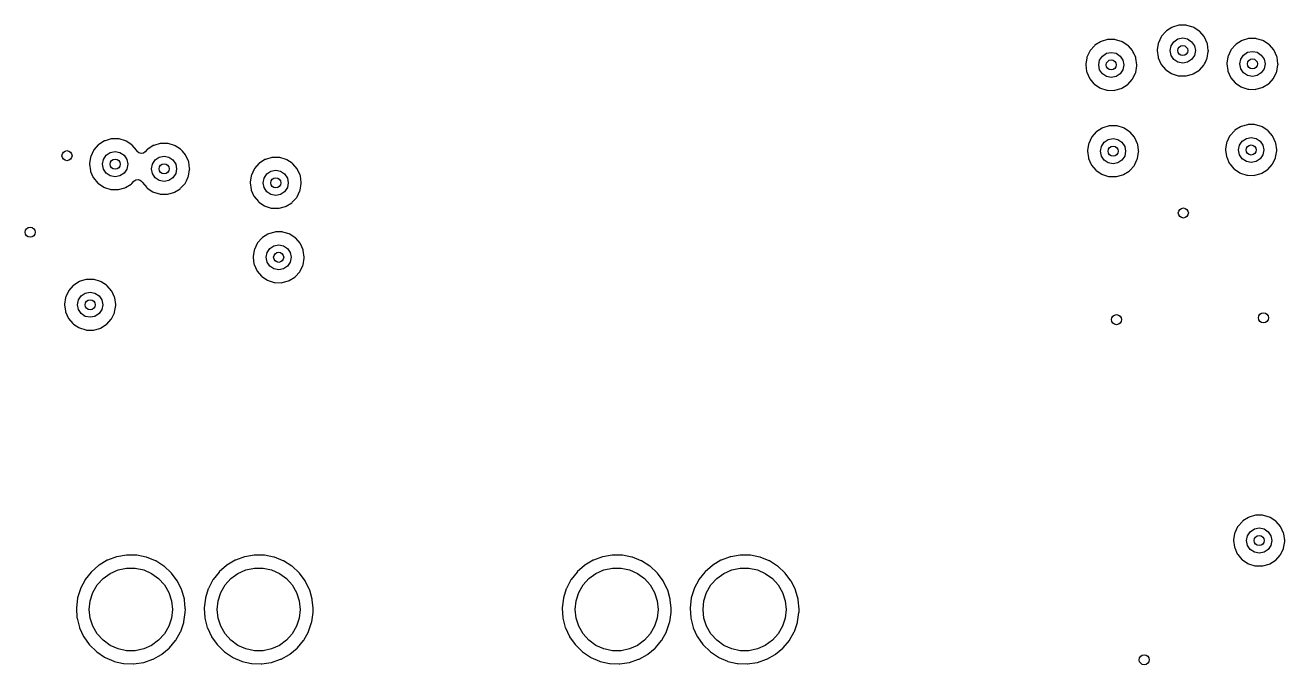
# Model space of a CAD drawing. Extents: x 0 to 4.25, y -4.33 to 0.
# Drawn here: x 1.918 to 2.903, y -3.226 to -2.726 of the extents above; entities that cross this region are included whole.
import ezdxf

# ---------------------------------------------------------------- set-up
doc = ezdxf.new("R2010")
doc.units = 0
doc.header["$MEASUREMENT"] = 0
doc.layers.add('BLACK', color=7, linetype='CONTINUOUS')

msp = doc.modelspace()

# ---------------------------------------------------------------- linework, layer by layer
at = {"layer": 'BLACK', "linetype": 'CONTINUOUS'}
for p, q in [((2.81505, -2.72766), (2.81072, -2.73039)), ((2.81556, -2.72743), (2.81505, -2.72766)), ((2.82048, -2.72602), (2.81556, -2.72743)), ((2.82103, -2.72595), (2.82048, -2.72602)), ((2.82615, -2.72598), (2.82103, -2.72595)), ((2.82669, -2.72606), (2.82615, -2.72598)), ((2.8316, -2.72753), (2.82669, -2.72606)), ((2.8321, -2.72776), (2.8316, -2.72753)), ((2.8364, -2.73054), (2.8321, -2.72776)), ((2.75965, -2.73865), (2.75915, -2.73888)), ((2.76457, -2.73724), (2.75965, -2.73865)), ((2.76512, -2.73717), (2.76457, -2.73724)), ((2.77024, -2.7372), (2.76512, -2.73717)), ((2.77079, -2.73728), (2.77024, -2.7372)), ((2.77569, -2.73875), (2.77079, -2.73728)), ((2.77619, -2.73898), (2.77569, -2.73875)), ((2.80661, -2.73505), (2.80443, -2.73968)), ((2.80691, -2.73458), (2.80661, -2.73505)), ((2.8103, -2.73075), (2.80691, -2.73458)), ((2.81072, -2.73039), (2.8103, -2.73075)), ((2.8165, -2.73883), (2.8197, -2.73669)), ((2.8197, -2.73669), (2.82346, -2.73594)), ((2.82346, -2.73594), (2.82723, -2.73669)), ((2.82723, -2.73669), (2.83042, -2.73883)), ((2.83681, -2.73091), (2.8364, -2.73054)), ((2.84015, -2.73479), (2.83681, -2.73091)), ((2.84045, -2.73525), (2.84015, -2.73479)), ((2.84257, -2.73991), (2.84045, -2.73525)), ((2.86954, -2.73809), (2.86521, -2.74082)), ((2.87004, -2.73786), (2.86954, -2.73809)), ((2.87497, -2.73646), (2.87004, -2.73786)), ((2.87551, -2.73638), (2.87497, -2.73646)), ((2.88063, -2.73641), (2.87551, -2.73638)), ((2.88118, -2.73649), (2.88063, -2.73641)), ((2.88609, -2.73796), (2.88118, -2.73649)), ((2.88659, -2.73819), (2.88609, -2.73796)), ((2.89088, -2.74098), (2.88659, -2.73819)), ((2.7507, -2.74627), (2.74853, -2.7509)), ((2.75101, -2.7458), (2.7507, -2.74627)), ((2.75439, -2.74197), (2.75101, -2.7458)), ((2.75482, -2.74161), (2.75439, -2.74197)), ((2.75915, -2.73888), (2.75482, -2.74161)), ((2.7606, -2.75005), (2.76379, -2.74791)), ((2.76379, -2.74791), (2.76756, -2.74717)), ((2.76756, -2.74717), (2.77133, -2.74791)), ((2.77133, -2.74791), (2.77452, -2.75005)), ((2.78049, -2.74176), (2.77619, -2.73898)), ((2.78091, -2.74213), (2.78049, -2.74176)), ((2.78409, -2.74582), (2.78091, -2.74213)), ((2.78425, -2.74601), (2.78409, -2.74582)), ((2.78455, -2.74647), (2.78425, -2.74601)), ((2.78511, -2.74771), (2.78455, -2.74647)), ((2.78667, -2.75113), (2.78511, -2.74771)), ((2.80427, -2.74021), (2.80348, -2.74527)), ((2.80348, -2.74527), (2.80348, -2.74582)), ((2.80348, -2.74582), (2.80414, -2.7509)), ((2.80443, -2.73968), (2.80427, -2.74021)), ((2.81362, -2.74579), (2.81437, -2.74202)), ((2.81437, -2.74955), (2.81362, -2.74579)), ((2.81437, -2.74202), (2.8165, -2.73883)), ((2.83042, -2.73883), (2.83256, -2.74202)), ((2.83256, -2.74202), (2.83331, -2.74579)), ((2.83331, -2.74579), (2.83256, -2.74955)), ((2.84273, -2.74044), (2.84257, -2.73991)), ((2.84259, -2.7516), (2.84346, -2.74642)), ((2.84347, -2.74564), (2.84273, -2.74044)), ((2.84346, -2.74642), (2.84349, -2.74612)), ((2.84349, -2.74594), (2.84347, -2.74564)), ((2.84349, -2.74612), (2.84349, -2.74594)), ((2.8611, -2.74548), (2.85892, -2.75011)), ((2.8614, -2.74502), (2.8611, -2.74548)), ((2.86479, -2.74118), (2.8614, -2.74502)), ((2.86521, -2.74082), (2.86479, -2.74118)), ((2.87099, -2.74926), (2.87419, -2.74713)), ((2.87419, -2.74713), (2.87795, -2.74638)), ((2.87795, -2.74638), (2.88172, -2.74713)), ((2.88172, -2.74713), (2.88491, -2.74926)), ((2.8913, -2.74134), (2.89088, -2.74098)), ((2.89464, -2.74522), (2.8913, -2.74134)), ((2.89494, -2.74569), (2.89464, -2.74522)), ((2.89706, -2.75035), (2.89494, -2.74569)), ((2.74758, -2.75649), (2.74757, -2.75704)), ((2.74757, -2.75704), (2.74823, -2.76212)), ((2.74836, -2.75143), (2.74758, -2.75649)), ((2.74853, -2.7509), (2.74836, -2.75143)), ((2.75772, -2.75701), (2.75847, -2.75324)), ((2.75847, -2.76077), (2.75772, -2.75701)), ((2.75847, -2.75324), (2.7606, -2.75005)), ((2.77452, -2.75005), (2.77665, -2.75324)), ((2.77665, -2.75324), (2.7774, -2.75701)), ((2.7774, -2.75701), (2.77665, -2.76077)), ((2.78682, -2.75166), (2.78667, -2.75113)), ((2.78668, -2.76282), (2.78756, -2.75764)), ((2.78756, -2.75686), (2.78682, -2.75166)), ((2.78758, -2.75716), (2.78756, -2.75686)), ((2.78756, -2.75764), (2.78758, -2.75734)), ((2.78758, -2.75734), (2.78758, -2.75716)), ((2.80414, -2.7509), (2.80429, -2.75143)), ((2.80429, -2.75143), (2.80635, -2.75611)), ((2.80635, -2.75611), (2.80664, -2.75658)), ((2.80664, -2.75658), (2.80994, -2.7605)), ((2.8165, -2.75275), (2.81437, -2.74955)), ((2.8197, -2.75488), (2.8165, -2.75275)), ((2.82346, -2.75563), (2.8197, -2.75488)), ((2.82723, -2.75488), (2.82346, -2.75563)), ((2.83042, -2.75275), (2.82723, -2.75488)), ((2.83256, -2.74955), (2.83042, -2.75275)), ((2.83644, -2.76099), (2.83988, -2.75719)), ((2.83988, -2.75719), (2.84019, -2.75673)), ((2.84019, -2.75673), (2.84042, -2.75625)), ((2.84042, -2.75625), (2.84115, -2.75474)), ((2.84115, -2.75474), (2.84242, -2.75213)), ((2.84242, -2.75213), (2.84259, -2.7516)), ((2.85797, -2.7557), (2.85796, -2.75625)), ((2.85796, -2.75625), (2.85863, -2.76133)), ((2.85876, -2.75064), (2.85797, -2.7557)), ((2.85892, -2.75011), (2.85876, -2.75064)), ((2.86811, -2.75622), (2.86886, -2.75245)), ((2.86886, -2.75999), (2.86811, -2.75622)), ((2.86886, -2.75245), (2.87099, -2.74926)), ((2.88491, -2.74926), (2.88705, -2.75245)), ((2.88705, -2.75245), (2.8878, -2.75622)), ((2.8878, -2.75622), (2.88705, -2.75999)), ((2.89721, -2.75088), (2.89706, -2.75035)), ((2.89708, -2.76203), (2.89795, -2.75686)), ((2.89796, -2.75607), (2.89721, -2.75088)), ((2.89795, -2.75686), (2.89798, -2.75656)), ((2.89798, -2.75637), (2.89796, -2.75607)), ((2.89798, -2.75656), (2.89798, -2.75637)), ((2.74823, -2.76212), (2.74838, -2.76265)), ((2.74838, -2.76265), (2.75044, -2.76734)), ((2.75044, -2.76734), (2.75074, -2.7678)), ((2.75074, -2.7678), (2.75403, -2.77172)), ((2.7606, -2.76397), (2.75847, -2.76077)), ((2.76379, -2.7661), (2.7606, -2.76397)), ((2.76756, -2.76685), (2.76379, -2.7661)), ((2.77133, -2.7661), (2.76756, -2.76685)), ((2.77452, -2.76397), (2.77133, -2.7661)), ((2.77665, -2.76077), (2.77452, -2.76397)), ((2.78397, -2.76841), (2.78428, -2.76796)), ((2.78428, -2.76796), (2.78652, -2.76335)), ((2.78652, -2.76335), (2.78668, -2.76282)), ((2.80994, -2.7605), (2.81035, -2.76087)), ((2.81035, -2.76087), (2.81461, -2.76371)), ((2.81461, -2.76371), (2.81511, -2.76395)), ((2.81511, -2.76395), (2.82, -2.76547)), ((2.82, -2.76547), (2.82054, -2.76556)), ((2.82054, -2.76556), (2.82566, -2.76566)), ((2.82566, -2.76566), (2.82621, -2.76559)), ((2.82621, -2.76559), (2.83115, -2.76424)), ((2.83115, -2.76424), (2.83166, -2.76402)), ((2.83166, -2.76402), (2.83602, -2.76134)), ((2.83602, -2.76134), (2.83644, -2.76099)), ((2.85863, -2.76133), (2.85878, -2.76186)), ((2.85878, -2.76186), (2.86084, -2.76655)), ((2.86084, -2.76655), (2.86113, -2.76702)), ((2.86113, -2.76702), (2.86442, -2.77094)), ((2.87099, -2.76318), (2.86886, -2.75999)), ((2.87419, -2.76531), (2.87099, -2.76318)), ((2.87795, -2.76606), (2.87419, -2.76531)), ((2.88172, -2.76531), (2.87795, -2.76606)), ((2.88491, -2.76318), (2.88172, -2.76531)), ((2.88705, -2.75999), (2.88491, -2.76318)), ((2.89093, -2.77142), (2.89437, -2.76763)), ((2.89437, -2.76763), (2.89468, -2.76717)), ((2.89468, -2.76717), (2.89691, -2.76256)), ((2.89691, -2.76256), (2.89708, -2.76203)), ((2.75403, -2.77172), (2.75444, -2.77209)), ((2.75444, -2.77209), (2.7587, -2.77493)), ((2.7587, -2.77493), (2.7592, -2.77517)), ((2.7592, -2.77517), (2.76409, -2.77669)), ((2.76409, -2.77669), (2.76464, -2.77678)), ((2.76464, -2.77678), (2.76976, -2.77688)), ((2.76976, -2.77688), (2.7703, -2.77681)), ((2.7703, -2.77681), (2.77524, -2.77546)), ((2.77524, -2.77546), (2.77575, -2.77524)), ((2.77575, -2.77524), (2.78011, -2.77256)), ((2.78011, -2.77256), (2.78054, -2.77221)), ((2.78054, -2.77221), (2.78397, -2.76841)), ((2.86442, -2.77094), (2.86484, -2.7713)), ((2.86484, -2.7713), (2.8691, -2.77414)), ((2.8691, -2.77414), (2.8696, -2.77438)), ((2.8696, -2.77438), (2.87448, -2.77591)), ((2.87448, -2.77591), (2.87503, -2.77599)), ((2.87503, -2.77599), (2.88015, -2.77609)), ((2.88015, -2.77609), (2.8807, -2.77602)), ((2.8807, -2.77602), (2.88564, -2.77467)), ((2.88564, -2.77467), (2.88614, -2.77445)), ((2.88614, -2.77445), (2.89051, -2.77178)), ((2.89051, -2.77178), (2.89093, -2.77142)), ((2.76056, -2.80632), (2.75623, -2.80905)), ((2.76107, -2.80609), (2.76056, -2.80632)), ((2.76599, -2.80468), (2.76107, -2.80609)), ((2.76654, -2.80461), (2.76599, -2.80468)), ((2.77166, -2.80464), (2.76654, -2.80461)), ((2.7722, -2.80472), (2.77166, -2.80464)), ((2.77711, -2.80619), (2.7722, -2.80472)), ((2.77761, -2.80642), (2.77711, -2.80619)), ((2.78191, -2.80921), (2.77761, -2.80642)), ((2.86859, -2.80537), (2.86426, -2.8081)), ((2.8691, -2.80515), (2.86859, -2.80537)), ((2.87402, -2.80374), (2.8691, -2.80515)), ((2.87457, -2.80366), (2.87402, -2.80374)), ((2.87969, -2.8037), (2.87457, -2.80366)), ((2.88024, -2.80378), (2.87969, -2.8037)), ((2.88514, -2.80524), (2.88024, -2.80378)), ((2.88564, -2.80548), (2.88514, -2.80524)), ((2.88994, -2.80826), (2.88564, -2.80548)), ((1.98005, -2.81647), (1.97572, -2.81921)), ((1.98056, -2.81625), (1.98005, -2.81647)), ((1.98548, -2.81484), (1.98056, -2.81625)), ((1.98603, -2.81477), (1.98548, -2.81484)), ((1.99115, -2.8148), (1.98603, -2.81477)), ((1.99169, -2.81488), (1.99115, -2.8148)), ((1.9966, -2.81635), (1.99169, -2.81488)), ((1.9971, -2.81658), (1.9966, -2.81635)), ((2.0014, -2.81936), (1.9971, -2.81658)), ((2.75212, -2.81371), (2.74994, -2.81834)), ((2.75242, -2.81324), (2.75212, -2.81371)), ((2.75581, -2.80941), (2.75242, -2.81324)), ((2.75623, -2.80905), (2.75581, -2.80941)), ((2.75988, -2.82068), (2.76202, -2.81749)), ((2.76202, -2.81749), (2.76521, -2.81536)), ((2.76521, -2.81536), (2.76898, -2.81461)), ((2.76898, -2.81461), (2.77274, -2.81536)), ((2.77274, -2.81536), (2.77594, -2.81749)), ((2.77594, -2.81749), (2.77807, -2.82068)), ((2.78232, -2.80957), (2.78191, -2.80921)), ((2.78567, -2.81345), (2.78232, -2.80957)), ((2.78596, -2.81391), (2.78567, -2.81345)), ((2.78808, -2.81857), (2.78596, -2.81391)), ((2.85798, -2.8174), (2.85781, -2.81792)), ((2.86015, -2.81276), (2.85798, -2.8174)), ((2.86045, -2.8123), (2.86015, -2.81276)), ((2.86384, -2.80846), (2.86045, -2.8123)), ((2.86426, -2.8081), (2.86384, -2.80846)), ((2.86791, -2.81974), (2.87005, -2.81654)), ((2.87005, -2.81654), (2.87324, -2.81441)), ((2.87324, -2.81441), (2.87701, -2.81366)), ((2.87701, -2.81366), (2.88077, -2.81441)), ((2.88077, -2.81441), (2.88397, -2.81654)), ((2.88397, -2.81654), (2.8861, -2.81974)), ((2.89036, -2.80862), (2.88994, -2.80826)), ((2.8937, -2.8125), (2.89036, -2.80862)), ((2.894, -2.81297), (2.8937, -2.8125)), ((2.89611, -2.81763), (2.894, -2.81297)), ((1.97161, -2.82386), (1.96943, -2.8285)), ((1.97191, -2.8234), (1.97161, -2.82386)), ((1.9753, -2.81956), (1.97191, -2.8234)), ((1.97572, -2.81921), (1.9753, -2.81956)), ((1.9815, -2.82765), (1.9847, -2.82551)), ((1.9847, -2.82551), (1.98846, -2.82476)), ((1.98846, -2.82476), (1.99223, -2.82551)), ((1.99223, -2.82551), (1.99542, -2.82765)), ((2.00181, -2.81973), (2.0014, -2.81936)), ((2.00515, -2.8236), (2.00181, -2.81973)), ((2.00561, -2.82431), (2.00515, -2.8236)), ((2.00578, -2.82461), (2.00561, -2.82431)), ((2.00561, -2.82431), (2.00561, -2.82431)), ((2.00712, -2.82579), (2.00578, -2.82461)), ((2.00883, -2.82628), (2.00712, -2.82579)), ((2.01058, -2.82597), (2.00883, -2.82628)), ((2.01203, -2.82493), (2.01058, -2.82597)), ((2.01357, -2.82319), (2.01203, -2.82493)), ((2.01399, -2.82283), (2.01357, -2.82319)), ((2.01832, -2.8201), (2.01399, -2.82283)), ((2.01882, -2.81987), (2.01832, -2.8201)), ((2.02375, -2.81846), (2.01882, -2.81987)), ((2.02429, -2.81839), (2.02375, -2.81846)), ((2.02941, -2.81842), (2.02429, -2.81839)), ((2.02996, -2.8185), (2.02941, -2.81842)), ((2.03486, -2.81997), (2.02996, -2.8185)), ((2.03537, -2.8202), (2.03486, -2.81997)), ((2.03966, -2.82299), (2.03537, -2.8202)), ((2.04008, -2.82335), (2.03966, -2.82299)), ((2.04106, -2.82448), (2.04008, -2.82335)), ((2.04342, -2.82723), (2.04106, -2.82448)), ((2.04372, -2.82769), (2.04342, -2.82723)), ((2.74978, -2.81887), (2.74899, -2.82393)), ((2.74899, -2.82393), (2.74899, -2.82448)), ((2.74899, -2.82448), (2.74965, -2.82956)), ((2.74994, -2.81834), (2.74978, -2.81887)), ((2.75913, -2.82445), (2.75988, -2.82068)), ((2.75988, -2.82822), (2.75913, -2.82445)), ((2.77807, -2.82068), (2.77882, -2.82445)), ((2.77882, -2.82445), (2.77807, -2.82822)), ((2.78824, -2.8191), (2.78808, -2.81857)), ((2.7881, -2.83026), (2.78897, -2.82509)), ((2.78887, -2.82354), (2.78824, -2.8191)), ((2.78898, -2.8243), (2.78887, -2.82354)), ((2.78897, -2.82509), (2.789, -2.82478)), ((2.789, -2.8246), (2.78898, -2.8243)), ((2.789, -2.82478), (2.789, -2.8246)), ((2.85703, -2.82298), (2.85702, -2.82354)), ((2.85702, -2.82354), (2.85768, -2.82861)), ((2.85781, -2.81792), (2.85703, -2.82298)), ((2.86717, -2.8235), (2.86791, -2.81974)), ((2.86791, -2.82727), (2.86717, -2.8235)), ((2.87005, -2.83046), (2.86791, -2.82727)), ((2.8861, -2.82727), (2.88397, -2.83046)), ((2.8861, -2.81974), (2.88685, -2.8235)), ((2.88685, -2.8235), (2.8861, -2.82727)), ((2.89627, -2.81816), (2.89611, -2.81763)), ((2.89613, -2.82932), (2.897, -2.82414)), ((2.89701, -2.82336), (2.89627, -2.81816)), ((2.897, -2.82414), (2.89703, -2.82384)), ((2.89703, -2.82366), (2.89701, -2.82336)), ((2.89703, -2.82384), (2.89703, -2.82366)), ((1.96927, -2.82903), (1.96848, -2.83409)), ((1.96848, -2.83409), (1.96848, -2.83464)), ((1.96848, -2.83464), (1.96914, -2.83971)), ((1.96943, -2.8285), (1.96927, -2.82903)), ((1.97862, -2.83461), (1.97937, -2.83084)), ((1.97937, -2.83837), (1.97862, -2.83461)), ((1.97937, -2.83084), (1.9815, -2.82765)), ((1.99542, -2.82765), (1.99756, -2.83084)), ((1.99756, -2.83084), (1.99831, -2.83461)), ((1.99831, -2.83461), (1.99756, -2.83837)), ((2.01689, -2.83823), (2.01764, -2.83446)), ((2.01764, -2.83446), (2.01977, -2.83127)), ((2.01977, -2.83127), (2.02297, -2.82914)), ((2.02297, -2.82914), (2.02673, -2.82839)), ((2.02673, -2.82839), (2.0305, -2.82914)), ((2.0305, -2.82914), (2.03369, -2.83127)), ((2.03369, -2.83127), (2.03583, -2.83446)), ((2.03583, -2.83446), (2.03657, -2.83823)), ((2.04584, -2.83235), (2.04372, -2.82769)), ((2.04599, -2.83288), (2.04584, -2.83235)), ((2.04674, -2.83808), (2.04599, -2.83288)), ((2.10089, -2.83413), (2.0975, -2.83797)), ((2.10131, -2.83377), (2.10089, -2.83413)), ((2.10564, -2.83104), (2.10131, -2.83377)), ((2.10615, -2.83082), (2.10564, -2.83104)), ((2.11107, -2.82941), (2.10615, -2.83082)), ((2.11162, -2.82933), (2.11107, -2.82941)), ((2.11674, -2.82936), (2.11162, -2.82933)), ((2.11728, -2.82945), (2.11674, -2.82936)), ((2.12219, -2.83091), (2.11728, -2.82945)), ((2.12269, -2.83115), (2.12219, -2.83091)), ((2.12699, -2.83393), (2.12269, -2.83115)), ((2.1274, -2.83429), (2.12699, -2.83393)), ((2.13074, -2.83817), (2.1274, -2.83429)), ((2.74965, -2.82956), (2.7498, -2.83009)), ((2.7498, -2.83009), (2.75186, -2.83478)), ((2.75186, -2.83478), (2.75215, -2.83525)), ((2.75215, -2.83525), (2.75545, -2.83916)), ((2.76202, -2.83141), (2.75988, -2.82822)), ((2.76521, -2.83354), (2.76202, -2.83141)), ((2.76898, -2.83429), (2.76521, -2.83354)), ((2.77274, -2.83354), (2.76898, -2.83429)), ((2.77594, -2.83141), (2.77274, -2.83354)), ((2.77807, -2.82822), (2.77594, -2.83141)), ((2.78196, -2.83965), (2.78539, -2.83585)), ((2.78539, -2.83585), (2.7857, -2.8354)), ((2.7857, -2.8354), (2.78793, -2.83079)), ((2.78793, -2.83079), (2.7881, -2.83026)), ((2.85768, -2.82861), (2.85783, -2.82915)), ((2.85783, -2.82915), (2.85989, -2.83383)), ((2.85989, -2.83383), (2.86019, -2.8343)), ((2.86019, -2.8343), (2.86348, -2.83822)), ((2.87324, -2.8326), (2.87005, -2.83046)), ((2.87701, -2.83335), (2.87324, -2.8326)), ((2.88077, -2.8326), (2.87701, -2.83335)), ((2.88397, -2.83046), (2.88077, -2.8326)), ((2.88999, -2.83871), (2.89342, -2.83491)), ((2.89342, -2.83491), (2.89373, -2.83445)), ((2.89373, -2.83445), (2.89596, -2.82984)), ((2.89596, -2.82984), (2.89613, -2.82932)), ((1.96914, -2.83971), (1.96929, -2.84025)), ((1.96929, -2.84025), (1.97135, -2.84493)), ((1.97135, -2.84493), (1.97164, -2.8454)), ((1.97164, -2.8454), (1.97494, -2.84932)), ((1.9815, -2.84157), (1.97937, -2.83837)), ((1.9847, -2.8437), (1.9815, -2.84157)), ((1.98846, -2.84445), (1.9847, -2.8437)), ((1.99223, -2.8437), (1.98846, -2.84445)), ((1.99542, -2.84157), (1.99223, -2.8437)), ((1.99756, -2.83837), (1.99542, -2.84157)), ((2.00319, -2.84788), (2.00465, -2.84686)), ((2.00465, -2.84686), (2.00641, -2.84657)), ((2.00641, -2.84657), (2.00811, -2.84707)), ((2.00811, -2.84707), (2.00943, -2.84827)), ((2.01764, -2.84199), (2.01689, -2.83823)), ((2.01977, -2.84519), (2.01764, -2.84199)), ((2.02297, -2.84732), (2.01977, -2.84519)), ((2.03369, -2.84519), (2.0305, -2.84732)), ((2.03583, -2.84199), (2.03369, -2.84519)), ((2.03657, -2.83823), (2.03583, -2.84199)), ((2.04417, -2.8477), (2.04569, -2.84457)), ((2.04569, -2.84457), (2.04586, -2.84404)), ((2.04586, -2.84404), (2.04673, -2.83886)), ((2.04673, -2.83886), (2.04676, -2.83856)), ((2.04676, -2.83838), (2.04674, -2.83808)), ((2.04676, -2.83856), (2.04676, -2.83838)), ((2.09486, -2.84359), (2.09407, -2.84865)), ((2.09502, -2.84307), (2.09486, -2.84359)), ((2.0972, -2.83843), (2.09502, -2.84307)), ((2.0975, -2.83797), (2.0972, -2.83843)), ((2.10421, -2.84917), (2.10496, -2.84541)), ((2.10496, -2.84541), (2.1071, -2.84221)), ((2.1071, -2.84221), (2.11029, -2.84008)), ((2.11029, -2.84008), (2.11406, -2.83933)), ((2.11406, -2.83933), (2.11782, -2.84008)), ((2.11782, -2.84008), (2.12101, -2.84221)), ((2.12101, -2.84221), (2.12315, -2.84541)), ((2.12315, -2.84541), (2.1239, -2.84917)), ((2.13104, -2.83864), (2.13074, -2.83817)), ((2.13316, -2.8433), (2.13104, -2.83864)), ((2.13332, -2.84383), (2.13316, -2.8433)), ((2.13406, -2.84903), (2.13332, -2.84383)), ((2.75545, -2.83916), (2.75586, -2.83953)), ((2.75586, -2.83953), (2.76012, -2.84237)), ((2.76012, -2.84237), (2.76062, -2.84261)), ((2.76062, -2.84261), (2.76551, -2.84413)), ((2.76551, -2.84413), (2.76605, -2.84422)), ((2.76605, -2.84422), (2.77117, -2.84432)), ((2.77117, -2.84432), (2.77172, -2.84425)), ((2.77172, -2.84425), (2.77666, -2.8429)), ((2.77666, -2.8429), (2.77717, -2.84268)), ((2.77717, -2.84268), (2.78153, -2.84)), ((2.78153, -2.84), (2.78196, -2.83965)), ((2.86348, -2.83822), (2.86389, -2.83859)), ((2.86389, -2.83859), (2.86815, -2.84142)), ((2.86815, -2.84142), (2.86865, -2.84166)), ((2.86865, -2.84166), (2.87354, -2.84319)), ((2.87354, -2.84319), (2.87409, -2.84328)), ((2.87409, -2.84328), (2.8792, -2.84337)), ((2.8792, -2.84337), (2.87975, -2.8433)), ((2.87975, -2.8433), (2.88469, -2.84196)), ((2.88469, -2.84196), (2.8852, -2.84174)), ((2.8852, -2.84174), (2.88956, -2.83906)), ((2.88956, -2.83906), (2.88999, -2.83871)), ((1.97494, -2.84932), (1.97535, -2.84969)), ((1.97535, -2.84969), (1.97961, -2.85253)), ((1.97961, -2.85253), (1.98011, -2.85277)), ((1.98011, -2.85277), (1.985, -2.85429)), ((1.985, -2.85429), (1.98554, -2.85438)), ((1.98554, -2.85438), (1.99066, -2.85447)), ((1.99066, -2.85447), (1.99121, -2.85441)), ((1.99121, -2.85441), (1.99615, -2.85306)), ((1.99615, -2.85306), (1.99666, -2.85284)), ((1.99666, -2.85284), (2.00102, -2.85016)), ((2.00102, -2.85016), (2.00144, -2.84981)), ((2.00144, -2.84981), (2.00319, -2.84788)), ((2.00943, -2.84827), (2.00955, -2.84845)), ((2.00955, -2.84845), (2.00991, -2.84903)), ((2.00991, -2.84903), (2.0132, -2.85294)), ((2.0132, -2.85294), (2.01362, -2.85331)), ((2.01362, -2.85331), (2.01788, -2.85615)), ((2.01788, -2.85615), (2.01838, -2.85639)), ((2.01838, -2.85639), (2.02326, -2.85791)), ((2.02673, -2.84807), (2.02297, -2.84732)), ((2.0305, -2.84732), (2.02673, -2.84807)), ((2.02948, -2.85803), (2.03442, -2.85668)), ((2.03442, -2.85668), (2.03492, -2.85646)), ((2.03492, -2.85646), (2.03929, -2.85378)), ((2.03929, -2.85378), (2.03971, -2.85343)), ((2.03971, -2.85343), (2.04315, -2.84963)), ((2.04315, -2.84963), (2.04344, -2.84921)), ((2.04344, -2.84921), (2.04346, -2.84918)), ((2.04346, -2.84918), (2.04417, -2.8477)), ((2.09407, -2.84865), (2.09407, -2.84921)), ((2.09407, -2.84921), (2.09473, -2.85428)), ((2.09473, -2.85428), (2.09488, -2.85481)), ((2.09488, -2.85481), (2.09694, -2.8595)), ((2.10496, -2.85294), (2.10421, -2.84917)), ((2.1071, -2.85613), (2.10496, -2.85294)), ((2.11029, -2.85827), (2.1071, -2.85613)), ((2.12101, -2.85613), (2.11782, -2.85827)), ((2.12315, -2.85294), (2.12101, -2.85613)), ((2.1239, -2.84917), (2.12315, -2.85294)), ((2.13078, -2.86012), (2.13301, -2.85551)), ((2.13301, -2.85551), (2.13318, -2.85499)), ((2.13318, -2.85499), (2.13405, -2.84981)), ((2.13405, -2.84981), (2.13408, -2.84951)), ((2.13408, -2.84933), (2.13406, -2.84903)), ((2.13408, -2.84951), (2.13408, -2.84933)), ((2.02326, -2.85791), (2.02381, -2.858)), ((2.02381, -2.858), (2.02893, -2.8581)), ((2.02893, -2.8581), (2.02948, -2.85803)), ((2.09694, -2.8595), (2.09723, -2.85997)), ((2.09723, -2.85997), (2.10053, -2.86389)), ((2.10053, -2.86389), (2.10094, -2.86426)), ((2.10094, -2.86426), (2.1052, -2.86709)), ((2.11406, -2.85902), (2.11029, -2.85827)), ((2.11782, -2.85827), (2.11406, -2.85902)), ((2.12225, -2.86741), (2.12661, -2.86473)), ((2.12661, -2.86473), (2.12704, -2.86437)), ((2.12704, -2.86437), (2.13047, -2.86058)), ((2.13047, -2.86058), (2.13078, -2.86012)), ((2.1052, -2.86709), (2.1057, -2.86733)), ((2.1057, -2.86733), (2.11059, -2.86886)), ((2.11059, -2.86886), (2.11113, -2.86895)), ((2.11113, -2.86895), (2.11625, -2.86904)), ((2.11625, -2.86904), (2.1168, -2.86897)), ((2.1168, -2.86897), (2.12174, -2.86763)), ((2.12174, -2.86763), (2.12225, -2.86741)), ((2.09982, -2.8962), (2.09952, -2.89666)), ((2.10321, -2.89236), (2.09982, -2.8962)), ((2.10363, -2.892), (2.10321, -2.89236)), ((2.10796, -2.88927), (2.10363, -2.892)), ((2.10847, -2.88904), (2.10796, -2.88927)), ((2.11339, -2.88764), (2.10847, -2.88904)), ((2.11394, -2.88756), (2.11339, -2.88764)), ((2.11906, -2.88759), (2.11394, -2.88756)), ((2.11961, -2.88767), (2.11906, -2.88759)), ((2.12451, -2.88914), (2.11961, -2.88767)), ((2.12501, -2.88937), (2.12451, -2.88914)), ((2.12931, -2.89216), (2.12501, -2.88937)), ((2.12973, -2.89252), (2.12931, -2.89216)), ((2.13307, -2.8964), (2.12973, -2.89252)), ((2.13337, -2.89687), (2.13307, -2.8964)), ((2.09718, -2.90182), (2.0964, -2.90688)), ((2.09735, -2.90129), (2.09718, -2.90182)), ((2.09952, -2.89666), (2.09735, -2.90129)), ((2.10654, -2.9074), (2.10728, -2.90363)), ((2.10728, -2.90363), (2.10942, -2.90044)), ((2.10942, -2.90044), (2.11261, -2.89831)), ((2.11261, -2.89831), (2.11638, -2.89756)), ((2.11638, -2.89756), (2.12014, -2.89831)), ((2.12014, -2.89831), (2.12334, -2.90044)), ((2.12334, -2.90044), (2.12547, -2.90363)), ((2.12547, -2.90363), (2.12622, -2.9074)), ((2.13548, -2.90153), (2.13337, -2.89687)), ((2.13564, -2.90206), (2.13548, -2.90153)), ((2.13638, -2.90725), (2.13564, -2.90206)), ((2.0964, -2.90688), (2.09639, -2.90743)), ((2.09639, -2.90743), (2.09705, -2.91251)), ((2.09705, -2.91251), (2.0972, -2.91304)), ((2.0972, -2.91304), (2.09926, -2.91773)), ((2.10728, -2.91117), (2.10654, -2.9074)), ((2.10942, -2.91436), (2.10728, -2.91117)), ((2.11261, -2.91649), (2.10942, -2.91436)), ((2.12334, -2.91436), (2.12014, -2.91649)), ((2.12547, -2.91117), (2.12334, -2.91436)), ((2.12622, -2.9074), (2.12547, -2.91117)), ((2.1331, -2.91835), (2.13533, -2.91374)), ((2.13533, -2.91374), (2.1355, -2.91321)), ((2.1355, -2.91321), (2.13637, -2.90804)), ((2.13637, -2.90804), (2.1364, -2.90774)), ((2.1364, -2.90756), (2.13638, -2.90725)), ((2.1364, -2.90774), (2.1364, -2.90756)), ((1.96591, -2.92472), (1.96099, -2.92613)), ((1.96646, -2.92465), (1.96591, -2.92472)), ((1.97158, -2.92468), (1.96646, -2.92465)), ((1.97213, -2.92476), (1.97158, -2.92468)), ((1.97703, -2.92623), (1.97213, -2.92476)), ((2.09926, -2.91773), (2.09956, -2.9182)), ((2.09956, -2.9182), (2.10285, -2.92212)), ((2.10285, -2.92212), (2.10326, -2.92249)), ((2.10326, -2.92249), (2.10752, -2.92532)), ((2.10752, -2.92532), (2.10802, -2.92556)), ((2.10802, -2.92556), (2.11291, -2.92709)), ((2.11638, -2.91724), (2.11261, -2.91649)), ((2.12014, -2.91649), (2.11638, -2.91724)), ((2.11912, -2.9272), (2.12406, -2.92585)), ((2.12406, -2.92585), (2.12457, -2.92564)), ((2.12457, -2.92564), (2.12893, -2.92296)), ((2.12893, -2.92296), (2.12936, -2.9226)), ((2.12936, -2.9226), (2.13279, -2.91881)), ((2.13279, -2.91881), (2.1331, -2.91835)), ((1.95204, -2.93375), (1.94986, -2.93838)), ((1.95234, -2.93328), (1.95204, -2.93375)), ((1.95573, -2.92945), (1.95234, -2.93328)), ((1.95615, -2.92909), (1.95573, -2.92945)), ((1.96048, -2.92636), (1.95615, -2.92909)), ((1.96099, -2.92613), (1.96048, -2.92636)), ((1.96194, -2.93753), (1.96513, -2.93539)), ((1.96513, -2.93539), (1.9689, -2.93465)), ((1.9689, -2.93465), (1.97266, -2.93539)), ((1.97266, -2.93539), (1.97586, -2.93753)), ((1.97753, -2.92646), (1.97703, -2.92623)), ((1.98183, -2.92924), (1.97753, -2.92646)), ((1.98225, -2.92961), (1.98183, -2.92924)), ((1.98559, -2.93349), (1.98225, -2.92961)), ((1.98588, -2.93395), (1.98559, -2.93349)), ((1.988, -2.93861), (1.98588, -2.93395)), ((2.11291, -2.92709), (2.11346, -2.92718)), ((2.11346, -2.92718), (2.11857, -2.92727)), ((2.11857, -2.92727), (2.11912, -2.9272)), ((1.94892, -2.94397), (1.94891, -2.94452)), ((1.94891, -2.94452), (1.94957, -2.9496)), ((1.9497, -2.93891), (1.94892, -2.94397)), ((1.94986, -2.93838), (1.9497, -2.93891)), ((1.95906, -2.94449), (1.9598, -2.94072)), ((1.9598, -2.94825), (1.95906, -2.94449)), ((1.9598, -2.94072), (1.96194, -2.93753)), ((1.97586, -2.93753), (1.97799, -2.94072)), ((1.97799, -2.94072), (1.97874, -2.94449)), ((1.97874, -2.94449), (1.97799, -2.94825)), ((1.98816, -2.93914), (1.988, -2.93861)), ((1.98802, -2.9503), (1.98889, -2.94512)), ((1.9889, -2.94434), (1.98816, -2.93914)), ((1.98889, -2.94512), (1.98892, -2.94482)), ((1.98892, -2.94464), (1.9889, -2.94434)), ((1.98892, -2.94482), (1.98892, -2.94464)), ((1.94957, -2.9496), (1.94972, -2.95013)), ((1.94972, -2.95013), (1.95178, -2.95482)), ((1.95178, -2.95482), (1.95208, -2.95528)), ((1.95208, -2.95528), (1.95537, -2.9592)), ((1.96194, -2.95145), (1.9598, -2.94825)), ((1.96513, -2.95358), (1.96194, -2.95145)), ((1.9689, -2.95433), (1.96513, -2.95358)), ((1.97266, -2.95358), (1.9689, -2.95433)), ((1.97586, -2.95145), (1.97266, -2.95358)), ((1.97799, -2.94825), (1.97586, -2.95145)), ((1.98531, -2.95589), (1.98562, -2.95544)), ((1.98562, -2.95544), (1.98785, -2.95083)), ((1.98785, -2.95083), (1.98802, -2.9503)), ((1.95537, -2.9592), (1.95578, -2.95957)), ((1.95578, -2.95957), (1.96004, -2.96241)), ((1.96004, -2.96241), (1.96054, -2.96265)), ((1.96054, -2.96265), (1.96543, -2.96417)), ((1.96543, -2.96417), (1.96597, -2.96426)), ((1.96597, -2.96426), (1.97109, -2.96436)), ((1.97109, -2.96436), (1.97164, -2.96429)), ((1.97164, -2.96429), (1.97658, -2.96294)), ((1.97658, -2.96294), (1.97709, -2.96272)), ((1.97709, -2.96272), (1.98145, -2.96004)), ((1.98145, -2.96004), (1.98188, -2.95969)), ((1.98188, -2.95969), (1.98531, -2.95589)), ((2.87485, -3.11073), (2.87052, -3.11346)), ((2.87536, -3.1105), (2.87485, -3.11073)), ((2.88028, -3.10909), (2.87536, -3.1105)), ((2.88083, -3.10902), (2.88028, -3.10909)), ((2.88595, -3.10905), (2.88083, -3.10902)), ((2.8865, -3.10913), (2.88595, -3.10905)), ((2.8914, -3.1106), (2.8865, -3.10913)), ((2.8919, -3.11083), (2.8914, -3.1106)), ((2.8962, -3.11361), (2.8919, -3.11083)), ((2.86423, -3.12275), (2.86407, -3.12328)), ((2.86641, -3.11812), (2.86423, -3.12275)), ((2.86671, -3.11765), (2.86641, -3.11812)), ((2.8701, -3.11382), (2.86671, -3.11765)), ((2.87052, -3.11346), (2.8701, -3.11382)), ((2.87417, -3.12509), (2.87631, -3.1219)), ((2.87631, -3.1219), (2.8795, -3.11976)), ((2.8795, -3.11976), (2.88327, -3.11902)), ((2.88327, -3.11902), (2.88703, -3.11976)), ((2.88703, -3.11976), (2.89023, -3.1219)), ((2.89023, -3.1219), (2.89236, -3.12509)), ((2.89662, -3.11398), (2.8962, -3.11361)), ((2.89996, -3.11786), (2.89662, -3.11398)), ((2.90025, -3.11832), (2.89996, -3.11786)), ((2.90237, -3.12298), (2.90025, -3.11832)), ((2.90253, -3.12351), (2.90237, -3.12298)), ((2.86329, -3.12834), (2.86328, -3.12889)), ((2.86328, -3.12889), (2.86394, -3.13397)), ((2.86407, -3.12328), (2.86329, -3.12834)), ((2.87343, -3.12886), (2.87417, -3.12509)), ((2.87417, -3.13262), (2.87343, -3.12886)), ((2.87631, -3.13582), (2.87417, -3.13262)), ((2.89236, -3.13262), (2.89023, -3.13582)), ((2.89236, -3.12509), (2.89311, -3.12886)), ((2.89311, -3.12886), (2.89236, -3.13262)), ((2.90239, -3.13467), (2.90326, -3.12949)), ((2.90327, -3.12871), (2.90253, -3.12351)), ((2.90326, -3.12949), (2.90329, -3.12919)), ((2.90329, -3.12901), (2.90327, -3.12871)), ((2.90329, -3.12919), (2.90329, -3.12901)), ((1.98954, -3.14155), (1.98256, -3.14413)), ((1.98989, -3.14146), (1.98954, -3.14155)), ((1.99722, -3.1402), (1.98989, -3.14146)), ((1.99758, -3.14017), (1.99722, -3.1402)), ((2.00503, -3.14027), (1.99758, -3.14017)), ((2.00538, -3.1403), (2.00503, -3.14027)), ((2.01268, -3.14176), (2.00538, -3.1403)), ((2.01303, -3.14186), (2.01268, -3.14176)), ((2.01994, -3.14462), (2.01303, -3.14186)), ((2.08954, -3.14155), (2.08256, -3.14413)), ((2.08989, -3.14146), (2.08954, -3.14155)), ((2.09722, -3.1402), (2.08989, -3.14146)), ((2.09758, -3.14017), (2.09722, -3.1402)), ((2.10503, -3.14027), (2.09758, -3.14017)), ((2.10538, -3.1403), (2.10503, -3.14027)), ((2.11268, -3.14176), (2.10538, -3.1403)), ((2.11303, -3.14186), (2.11268, -3.14176)), ((2.11994, -3.14462), (2.11303, -3.14186)), ((2.36954, -3.14155), (2.36256, -3.14413)), ((2.36989, -3.14146), (2.36954, -3.14155)), ((2.37722, -3.1402), (2.36989, -3.14146)), ((2.37758, -3.14017), (2.37722, -3.1402)), ((2.38503, -3.14027), (2.37758, -3.14017)), ((2.38538, -3.1403), (2.38503, -3.14027)), ((2.39268, -3.14176), (2.38538, -3.1403)), ((2.39303, -3.14186), (2.39268, -3.14176)), ((2.39994, -3.14462), (2.39303, -3.14186)), ((2.46954, -3.14155), (2.46256, -3.14413)), ((2.46989, -3.14146), (2.46954, -3.14155)), ((2.47722, -3.1402), (2.46989, -3.14146)), ((2.47758, -3.14017), (2.47722, -3.1402)), ((2.48503, -3.14027), (2.47758, -3.14017)), ((2.48538, -3.1403), (2.48503, -3.14027)), ((2.49268, -3.14176), (2.48538, -3.1403)), ((2.49303, -3.14186), (2.49268, -3.14176)), ((2.49994, -3.14462), (2.49303, -3.14186)), ((2.86394, -3.13397), (2.86409, -3.1345)), ((2.86409, -3.1345), (2.86615, -3.13919)), ((2.86615, -3.13919), (2.86645, -3.13965)), ((2.86645, -3.13965), (2.86974, -3.14357)), ((2.8795, -3.13795), (2.87631, -3.13582)), ((2.88327, -3.1387), (2.8795, -3.13795)), ((2.88703, -3.13795), (2.88327, -3.1387)), ((2.89023, -3.13582), (2.88703, -3.13795)), ((2.89625, -3.14406), (2.89968, -3.14026)), ((2.89968, -3.14026), (2.89999, -3.13981)), ((2.89999, -3.13981), (2.90222, -3.1352)), ((2.90222, -3.1352), (2.90239, -3.13467)), ((1.97555, -3.1483), (1.96995, -3.15321)), ((1.97584, -3.14809), (1.97555, -3.1483)), ((1.98224, -3.14428), (1.97584, -3.14809)), ((1.98256, -3.14413), (1.98224, -3.14428)), ((1.98451, -3.15455), (1.99071, -3.15179)), ((1.99071, -3.15179), (1.99735, -3.15037)), ((1.99735, -3.15037), (2.00414, -3.15037)), ((2.00414, -3.15037), (2.01078, -3.15179)), ((2.01078, -3.15179), (2.01699, -3.15455)), ((2.02026, -3.14478), (2.01994, -3.14462)), ((2.02656, -3.14875), (2.02026, -3.14478)), ((2.02684, -3.14897), (2.02656, -3.14875)), ((2.03231, -3.15402), (2.02684, -3.14897)), ((2.07555, -3.1483), (2.06995, -3.15321)), ((2.07584, -3.14809), (2.07555, -3.1483)), ((2.08224, -3.14428), (2.07584, -3.14809)), ((2.08256, -3.14413), (2.08224, -3.14428)), ((2.08451, -3.15455), (2.09071, -3.15179)), ((2.09071, -3.15179), (2.09735, -3.15037)), ((2.09735, -3.15037), (2.10414, -3.15037)), ((2.10414, -3.15037), (2.11078, -3.15179)), ((2.11078, -3.15179), (2.11699, -3.15455)), ((2.12026, -3.14478), (2.11994, -3.14462)), ((2.12656, -3.14875), (2.12026, -3.14478)), ((2.12684, -3.14897), (2.12656, -3.14875)), ((2.13231, -3.15402), (2.12684, -3.14897)), ((2.35555, -3.1483), (2.34995, -3.15321)), ((2.35584, -3.14809), (2.35555, -3.1483)), ((2.36224, -3.14428), (2.35584, -3.14809)), ((2.36256, -3.14413), (2.36224, -3.14428)), ((2.36451, -3.15455), (2.37071, -3.15179)), ((2.37071, -3.15179), (2.37735, -3.15037)), ((2.37735, -3.15037), (2.38414, -3.15037)), ((2.38414, -3.15037), (2.39079, -3.15179)), ((2.39079, -3.15179), (2.39699, -3.15455)), ((2.40026, -3.14478), (2.39994, -3.14462)), ((2.40656, -3.14875), (2.40026, -3.14478)), ((2.40684, -3.14897), (2.40656, -3.14875)), ((2.41231, -3.15402), (2.40684, -3.14897)), ((2.45555, -3.1483), (2.44995, -3.15321)), ((2.45584, -3.14809), (2.45555, -3.1483)), ((2.46224, -3.14428), (2.45584, -3.14809)), ((2.46256, -3.14413), (2.46224, -3.14428)), ((2.46451, -3.15455), (2.47071, -3.15179)), ((2.47071, -3.15179), (2.47735, -3.15037)), ((2.47735, -3.15037), (2.48414, -3.15037)), ((2.48414, -3.15037), (2.49078, -3.15179)), ((2.49078, -3.15179), (2.49699, -3.15455)), ((2.50026, -3.14478), (2.49994, -3.14462)), ((2.50656, -3.14875), (2.50026, -3.14478)), ((2.50684, -3.14897), (2.50656, -3.14875)), ((2.51231, -3.15402), (2.50684, -3.14897)), ((2.86974, -3.14357), (2.87015, -3.14394)), ((2.87015, -3.14394), (2.87441, -3.14678)), ((2.87441, -3.14678), (2.87491, -3.14702)), ((2.87491, -3.14702), (2.8798, -3.14854)), ((2.8798, -3.14854), (2.88034, -3.14863)), ((2.88034, -3.14863), (2.88546, -3.14873)), ((2.88546, -3.14873), (2.88601, -3.14866)), ((2.88601, -3.14866), (2.89095, -3.14731)), ((2.89095, -3.14731), (2.89146, -3.14709)), ((2.89146, -3.14709), (2.89582, -3.14441)), ((2.89582, -3.14441), (2.89625, -3.14406)), ((1.9649, -3.15961), (1.96144, -3.1662)), ((1.9651, -3.15931), (1.9649, -3.15961)), ((1.96971, -3.15346), (1.9651, -3.15931)), ((1.96995, -3.15321), (1.96971, -3.15346)), ((1.97447, -3.16359), (1.97901, -3.15854)), ((1.97901, -3.15854), (1.98451, -3.15455)), ((2.01699, -3.15455), (2.02248, -3.15854)), ((2.02248, -3.15854), (2.02703, -3.16359)), ((2.03255, -3.15429), (2.03231, -3.15402)), ((2.037, -3.16025), (2.03255, -3.15429)), ((2.03719, -3.16056), (2.037, -3.16025)), ((2.04048, -3.16723), (2.03719, -3.16056)), ((2.0649, -3.15961), (2.06144, -3.1662)), ((2.0651, -3.15931), (2.0649, -3.15961)), ((2.06971, -3.15346), (2.0651, -3.15931)), ((2.06995, -3.15321), (2.06971, -3.15346)), ((2.07447, -3.16359), (2.07901, -3.15854)), ((2.07901, -3.15854), (2.08451, -3.15455)), ((2.11699, -3.15455), (2.12248, -3.15854)), ((2.12248, -3.15854), (2.12703, -3.16359)), ((2.13255, -3.15429), (2.13231, -3.15402)), ((2.137, -3.16025), (2.13255, -3.15429)), ((2.13719, -3.16056), (2.137, -3.16025)), ((2.14048, -3.16723), (2.13719, -3.16056)), ((2.3449, -3.15961), (2.34144, -3.1662)), ((2.3451, -3.15931), (2.3449, -3.15961)), ((2.34971, -3.15346), (2.3451, -3.15931)), ((2.34995, -3.15321), (2.34971, -3.15346)), ((2.35447, -3.16359), (2.35901, -3.15854)), ((2.35901, -3.15854), (2.36451, -3.15455)), ((2.39699, -3.15455), (2.40248, -3.15854)), ((2.40248, -3.15854), (2.40703, -3.16359)), ((2.41255, -3.15429), (2.41231, -3.15402)), ((2.417, -3.16025), (2.41255, -3.15429)), ((2.41719, -3.16056), (2.417, -3.16025)), ((2.42048, -3.16723), (2.41719, -3.16056)), ((2.4449, -3.15961), (2.44144, -3.1662)), ((2.4451, -3.15931), (2.4449, -3.15961)), ((2.44971, -3.15346), (2.4451, -3.15931)), ((2.44995, -3.15321), (2.44971, -3.15346)), ((2.45447, -3.16359), (2.45901, -3.15854)), ((2.45901, -3.15854), (2.46451, -3.15455)), ((2.49699, -3.15455), (2.50248, -3.15854)), ((2.50248, -3.15854), (2.50703, -3.16359)), ((2.51255, -3.15429), (2.51231, -3.15402)), ((2.517, -3.16025), (2.51255, -3.15429)), ((2.51719, -3.16056), (2.517, -3.16025)), ((2.52048, -3.16723), (2.51719, -3.16056)), ((1.9613, -3.16653), (1.95909, -3.17364)), ((1.96144, -3.1662), (1.9613, -3.16653)), ((1.96898, -3.17592), (1.97108, -3.16947)), ((1.97108, -3.16947), (1.97447, -3.16359)), ((2.02703, -3.16359), (2.03042, -3.16947)), ((2.03042, -3.16947), (2.03252, -3.17592)), ((2.04061, -3.16757), (2.04048, -3.16723)), ((2.04263, -3.17473), (2.04061, -3.16757)), ((2.0613, -3.16653), (2.05909, -3.17364)), ((2.06144, -3.1662), (2.0613, -3.16653)), ((2.06898, -3.17592), (2.07108, -3.16947)), ((2.07108, -3.16947), (2.07447, -3.16359)), ((2.12703, -3.16359), (2.13042, -3.16947)), ((2.13042, -3.16947), (2.13252, -3.17592)), ((2.14061, -3.16757), (2.14048, -3.16723)), ((2.14263, -3.17473), (2.14061, -3.16757)), ((2.3413, -3.16653), (2.33909, -3.17364)), ((2.34144, -3.1662), (2.3413, -3.16653)), ((2.34898, -3.17592), (2.35108, -3.16947)), ((2.35108, -3.16947), (2.35447, -3.16359)), ((2.40703, -3.16359), (2.41042, -3.16947)), ((2.41042, -3.16947), (2.41252, -3.17592)), ((2.42061, -3.16757), (2.42048, -3.16723)), ((2.42263, -3.17473), (2.42061, -3.16757)), ((2.4413, -3.16653), (2.43909, -3.17364)), ((2.44144, -3.1662), (2.4413, -3.16653)), ((2.44898, -3.17592), (2.45108, -3.16947)), ((2.45108, -3.16947), (2.45447, -3.16359)), ((2.50703, -3.16359), (2.51042, -3.16947)), ((2.51042, -3.16947), (2.51252, -3.17592)), ((2.52061, -3.16757), (2.52048, -3.16723)), ((2.52263, -3.17473), (2.52061, -3.16757)), ((1.95814, -3.18138), (1.95813, -3.18174)), ((1.95813, -3.18174), (1.95862, -3.18917)), ((1.95902, -3.17399), (1.95814, -3.18138)), ((1.95909, -3.17364), (1.95902, -3.17399)), ((1.96827, -3.18268), (1.96898, -3.17592)), ((2.03252, -3.17592), (2.03323, -3.18268)), ((2.04269, -3.17509), (2.04263, -3.17473)), ((2.0433, -3.18174), (2.04269, -3.17509)), ((2.04335, -3.18218), (2.0433, -3.18174)), ((2.05814, -3.18138), (2.05813, -3.18174)), ((2.05813, -3.18174), (2.05862, -3.18917)), ((2.05902, -3.17399), (2.05814, -3.18138)), ((2.05909, -3.17364), (2.05902, -3.17399)), ((2.06827, -3.18268), (2.06898, -3.17592)), ((2.13252, -3.17592), (2.13323, -3.18268)), ((2.14269, -3.17509), (2.14263, -3.17473)), ((2.1433, -3.18174), (2.14269, -3.17509)), ((2.14335, -3.18218), (2.1433, -3.18174)), ((2.33814, -3.18138), (2.33813, -3.18174)), ((2.33813, -3.18174), (2.33862, -3.18917)), ((2.33902, -3.17399), (2.33814, -3.18138)), ((2.33909, -3.17364), (2.33902, -3.17399)), ((2.34827, -3.18268), (2.34898, -3.17592)), ((2.41252, -3.17592), (2.41323, -3.18268)), ((2.42269, -3.17509), (2.42263, -3.17473)), ((2.4233, -3.18174), (2.42269, -3.17509)), ((2.42335, -3.18218), (2.4233, -3.18174)), ((2.43814, -3.18138), (2.43813, -3.18174)), ((2.43813, -3.18174), (2.43862, -3.18917)), ((2.43902, -3.17399), (2.43814, -3.18138)), ((2.43909, -3.17364), (2.43902, -3.17399)), ((2.44827, -3.18268), (2.44898, -3.17592)), ((2.51252, -3.17592), (2.51323, -3.18268)), ((2.52269, -3.17509), (2.52263, -3.17473)), ((2.52338, -3.18256), (2.52269, -3.17509)), ((1.95862, -3.18917), (1.95867, -3.18952)), ((1.95867, -3.18952), (1.96051, -3.19674)), ((1.96898, -3.18943), (1.96827, -3.18268)), ((1.97108, -3.19589), (1.96898, -3.18943)), ((2.03252, -3.18943), (2.03042, -3.19589)), ((2.03323, -3.18268), (2.03252, -3.18943)), ((2.04224, -3.19245), (2.04332, -3.18502)), ((2.04332, -3.18502), (2.04334, -3.18479)), ((2.04334, -3.18479), (2.04339, -3.18279)), ((2.04338, -3.18256), (2.04335, -3.18218)), ((2.04339, -3.18279), (2.04338, -3.18256)), ((2.05862, -3.18917), (2.05867, -3.18952)), ((2.05867, -3.18952), (2.06051, -3.19674)), ((2.06898, -3.18943), (2.06827, -3.18268)), ((2.07108, -3.19589), (2.06898, -3.18943)), ((2.13252, -3.18943), (2.13042, -3.19589)), ((2.13323, -3.18268), (2.13252, -3.18943)), ((2.14224, -3.19245), (2.14332, -3.18502)), ((2.14332, -3.18502), (2.14334, -3.18479)), ((2.14334, -3.18479), (2.14339, -3.18279)), ((2.14338, -3.18256), (2.14335, -3.18218)), ((2.14339, -3.18279), (2.14338, -3.18256)), ((2.33862, -3.18917), (2.33867, -3.18952)), ((2.33867, -3.18952), (2.34051, -3.19674)), ((2.34898, -3.18943), (2.34827, -3.18268)), ((2.35108, -3.19589), (2.34898, -3.18943)), ((2.41252, -3.18943), (2.41042, -3.19589)), ((2.41323, -3.18268), (2.41252, -3.18943)), ((2.42224, -3.19245), (2.42332, -3.18502)), ((2.42332, -3.18502), (2.42334, -3.18479)), ((2.42334, -3.18479), (2.42339, -3.18279)), ((2.42338, -3.18256), (2.42335, -3.18218)), ((2.42339, -3.18279), (2.42338, -3.18256)), ((2.43862, -3.18917), (2.43867, -3.18952)), ((2.43867, -3.18952), (2.44051, -3.19674)), ((2.44898, -3.18943), (2.44827, -3.18268)), ((2.45108, -3.19589), (2.44898, -3.18943)), ((2.51252, -3.18943), (2.51042, -3.19589)), ((2.51323, -3.18268), (2.51252, -3.18943)), ((2.52224, -3.19245), (2.52332, -3.18502)), ((2.52332, -3.18502), (2.52334, -3.18479)), ((2.52334, -3.18479), (2.52339, -3.18279)), ((2.52339, -3.18279), (2.52338, -3.18256)), ((1.96051, -3.19674), (1.96063, -3.19707)), ((1.96063, -3.19707), (1.96374, -3.20383)), ((1.97447, -3.20177), (1.97108, -3.19589)), ((1.97901, -3.20681), (1.97447, -3.20177)), ((2.02703, -3.20177), (2.02248, -3.20681)), ((2.03042, -3.19589), (2.02703, -3.20177)), ((2.03598, -3.20667), (2.03962, -3.20018)), ((2.03962, -3.20018), (2.03976, -3.19985)), ((2.03976, -3.19985), (2.04215, -3.1928)), ((2.04215, -3.1928), (2.04224, -3.19245)), ((2.06051, -3.19674), (2.06063, -3.19707)), ((2.06063, -3.19707), (2.06374, -3.20383)), ((2.07447, -3.20177), (2.07108, -3.19589)), ((2.07901, -3.20681), (2.07447, -3.20177)), ((2.12703, -3.20177), (2.12248, -3.20681)), ((2.13042, -3.19589), (2.12703, -3.20177)), ((2.13598, -3.20667), (2.13962, -3.20018)), ((2.13962, -3.20018), (2.13976, -3.19985)), ((2.13976, -3.19985), (2.14215, -3.1928)), ((2.14215, -3.1928), (2.14224, -3.19245)), ((2.34051, -3.19674), (2.34063, -3.19707)), ((2.34063, -3.19707), (2.34374, -3.20383)), ((2.35447, -3.20177), (2.35108, -3.19589)), ((2.35901, -3.20681), (2.35447, -3.20177)), ((2.40703, -3.20177), (2.40248, -3.20681)), ((2.41042, -3.19589), (2.40703, -3.20177)), ((2.41598, -3.20667), (2.41962, -3.20018)), ((2.41962, -3.20018), (2.41976, -3.19985)), ((2.41976, -3.19985), (2.42215, -3.1928)), ((2.42215, -3.1928), (2.42224, -3.19245)), ((2.44051, -3.19674), (2.44063, -3.19707)), ((2.44063, -3.19707), (2.44374, -3.20383)), ((2.45447, -3.20177), (2.45108, -3.19589)), ((2.45901, -3.20681), (2.45447, -3.20177)), ((2.50703, -3.20177), (2.50248, -3.20681)), ((2.51042, -3.19589), (2.50703, -3.20177)), ((2.51598, -3.20667), (2.51962, -3.20018)), ((2.51962, -3.20018), (2.51976, -3.19985)), ((2.51976, -3.19985), (2.52215, -3.1928)), ((2.52215, -3.1928), (2.52224, -3.19245)), ((1.96374, -3.20383), (1.96392, -3.20415)), ((1.96392, -3.20415), (1.96822, -3.21022)), ((1.96822, -3.21022), (1.96845, -3.2105)), ((1.96845, -3.2105), (1.97378, -3.21569)), ((1.98451, -3.21081), (1.97901, -3.20681)), ((1.99071, -3.21357), (1.98451, -3.21081)), ((2.01699, -3.21081), (2.01078, -3.21357)), ((2.02248, -3.20681), (2.01699, -3.21081)), ((2.03102, -3.21269), (2.03578, -3.20697)), ((2.03578, -3.20697), (2.03598, -3.20667)), ((2.06374, -3.20383), (2.06392, -3.20415)), ((2.06392, -3.20415), (2.06822, -3.21022)), ((2.06822, -3.21022), (2.06845, -3.2105)), ((2.06845, -3.2105), (2.07378, -3.21569)), ((2.08451, -3.21081), (2.07901, -3.20681)), ((2.09071, -3.21357), (2.08451, -3.21081)), ((2.11699, -3.21081), (2.11078, -3.21357)), ((2.12248, -3.20681), (2.11699, -3.21081)), ((2.13102, -3.21269), (2.13578, -3.20697)), ((2.13578, -3.20697), (2.13598, -3.20667)), ((2.34374, -3.20383), (2.34392, -3.20415)), ((2.34392, -3.20415), (2.34822, -3.21022)), ((2.34822, -3.21022), (2.34845, -3.2105)), ((2.34845, -3.2105), (2.35378, -3.21569)), ((2.36451, -3.21081), (2.35901, -3.20681)), ((2.37071, -3.21357), (2.36451, -3.21081)), ((2.39699, -3.21081), (2.39079, -3.21357)), ((2.40248, -3.20681), (2.39699, -3.21081)), ((2.41102, -3.21269), (2.41578, -3.20697)), ((2.41578, -3.20697), (2.41598, -3.20667)), ((2.44374, -3.20383), (2.44392, -3.20415)), ((2.44392, -3.20415), (2.44822, -3.21022)), ((2.44822, -3.21022), (2.44845, -3.2105)), ((2.44845, -3.2105), (2.45378, -3.21569)), ((2.46451, -3.21081), (2.45901, -3.20681)), ((2.47071, -3.21357), (2.46451, -3.21081)), ((2.49699, -3.21081), (2.49078, -3.21357)), ((2.50248, -3.20681), (2.49699, -3.21081)), ((2.51102, -3.21269), (2.51578, -3.20697)), ((2.51578, -3.20697), (2.51598, -3.20667)), ((1.97378, -3.21569), (1.97406, -3.21592)), ((1.97406, -3.21592), (1.98025, -3.22005)), ((1.98025, -3.22005), (1.98057, -3.22022)), ((1.98057, -3.22022), (1.98741, -3.22316)), ((1.99735, -3.21498), (1.99071, -3.21357)), ((2.00414, -3.21498), (1.99735, -3.21498)), ((2.01078, -3.21357), (2.00414, -3.21498)), ((2.01825, -3.22155), (2.02474, -3.21791)), ((2.02474, -3.21791), (2.02504, -3.2177)), ((2.02504, -3.2177), (2.03076, -3.21294)), ((2.03076, -3.21294), (2.03102, -3.21269)), ((2.07378, -3.21569), (2.07406, -3.21592)), ((2.07406, -3.21592), (2.08025, -3.22005)), ((2.08025, -3.22005), (2.08057, -3.22022)), ((2.08057, -3.22022), (2.08741, -3.22316)), ((2.09735, -3.21498), (2.09071, -3.21357)), ((2.10414, -3.21498), (2.09735, -3.21498)), ((2.11078, -3.21357), (2.10414, -3.21498)), ((2.11825, -3.22155), (2.12474, -3.21791)), ((2.12474, -3.21791), (2.12504, -3.2177)), ((2.12504, -3.2177), (2.13076, -3.21294)), ((2.13076, -3.21294), (2.13102, -3.21269)), ((2.35378, -3.21569), (2.35406, -3.21592)), ((2.35406, -3.21592), (2.36025, -3.22005)), ((2.36025, -3.22005), (2.36057, -3.22022)), ((2.36057, -3.22022), (2.36741, -3.22316)), ((2.37735, -3.21498), (2.37071, -3.21357)), ((2.38414, -3.21498), (2.37735, -3.21498)), ((2.39079, -3.21357), (2.38414, -3.21498)), ((2.39825, -3.22155), (2.40474, -3.21791)), ((2.40474, -3.21791), (2.40504, -3.2177)), ((2.40504, -3.2177), (2.41076, -3.21294)), ((2.41076, -3.21294), (2.41102, -3.21269)), ((2.45378, -3.21569), (2.45406, -3.21592)), ((2.45406, -3.21592), (2.46025, -3.22005)), ((2.46025, -3.22005), (2.46057, -3.22022)), ((2.46057, -3.22022), (2.46741, -3.22316)), ((2.47735, -3.21498), (2.47071, -3.21357)), ((2.48414, -3.21498), (2.47735, -3.21498)), ((2.49078, -3.21357), (2.48414, -3.21498)), ((2.49825, -3.22155), (2.50474, -3.21791)), ((2.50474, -3.21791), (2.50504, -3.2177)), ((2.50504, -3.2177), (2.51076, -3.21294)), ((2.51076, -3.21294), (2.51102, -3.21269)), ((1.98741, -3.22316), (1.98775, -3.22327)), ((1.98775, -3.22327), (1.99501, -3.22492)), ((1.99501, -3.22492), (1.99536, -3.22496)), ((1.99536, -3.22496), (2.0028, -3.22525)), ((2.0028, -3.22525), (2.00316, -3.22524)), ((2.00316, -3.22524), (2.01052, -3.22417)), ((2.01052, -3.22417), (2.01087, -3.22408)), ((2.01087, -3.22408), (2.01792, -3.22169)), ((2.01792, -3.22169), (2.01825, -3.22155)), ((2.08741, -3.22316), (2.08775, -3.22327)), ((2.08775, -3.22327), (2.09501, -3.22492)), ((2.09501, -3.22492), (2.09536, -3.22496)), ((2.09536, -3.22496), (2.1028, -3.22525)), ((2.1028, -3.22525), (2.10316, -3.22524)), ((2.10316, -3.22524), (2.11052, -3.22417)), ((2.11052, -3.22417), (2.11087, -3.22408)), ((2.11087, -3.22408), (2.11792, -3.22169)), ((2.11792, -3.22169), (2.11825, -3.22155)), ((2.36741, -3.22316), (2.36775, -3.22327)), ((2.36775, -3.22327), (2.37501, -3.22492)), ((2.37501, -3.22492), (2.37536, -3.22496)), ((2.37536, -3.22496), (2.3828, -3.22525)), ((2.3828, -3.22525), (2.38316, -3.22524)), ((2.38316, -3.22524), (2.39052, -3.22417)), ((2.39052, -3.22417), (2.39087, -3.22408)), ((2.39087, -3.22408), (2.39792, -3.22169)), ((2.39792, -3.22169), (2.39825, -3.22155)), ((2.46741, -3.22316), (2.46775, -3.22327)), ((2.46775, -3.22327), (2.47501, -3.22492)), ((2.47501, -3.22492), (2.47536, -3.22496)), ((2.47536, -3.22496), (2.4828, -3.22525)), ((2.4828, -3.22525), (2.48316, -3.22524)), ((2.48316, -3.22524), (2.49052, -3.22417)), ((2.49052, -3.22417), (2.49087, -3.22408)), ((2.49087, -3.22408), (2.49792, -3.22169)), ((2.49792, -3.22169), (2.49825, -3.22155))]:
    msp.add_line(p, q, dxfattribs=at)
at = {"layer": 'BLACK'}
for centre in [(2.82346, -2.74579), (2.76756, -2.75701), (2.87795, -2.75622), (1.95079, -2.82795), (2.76898, -2.82445), (2.87701, -2.8235), (1.98846, -2.83461), (2.02673, -2.83823), (2.11406, -2.84917), (2.82394, -2.87276), (1.92205, -2.8878), (2.11638, -2.9074), (1.9689, -2.94449), (2.77169, -2.95614), (2.88657, -2.95476), (2.88327, -3.12886), (2.79335, -3.22204)]:
    msp.add_circle(centre, 0.003937, dxfattribs=at)

doc.saveas('drawing.dxf')
